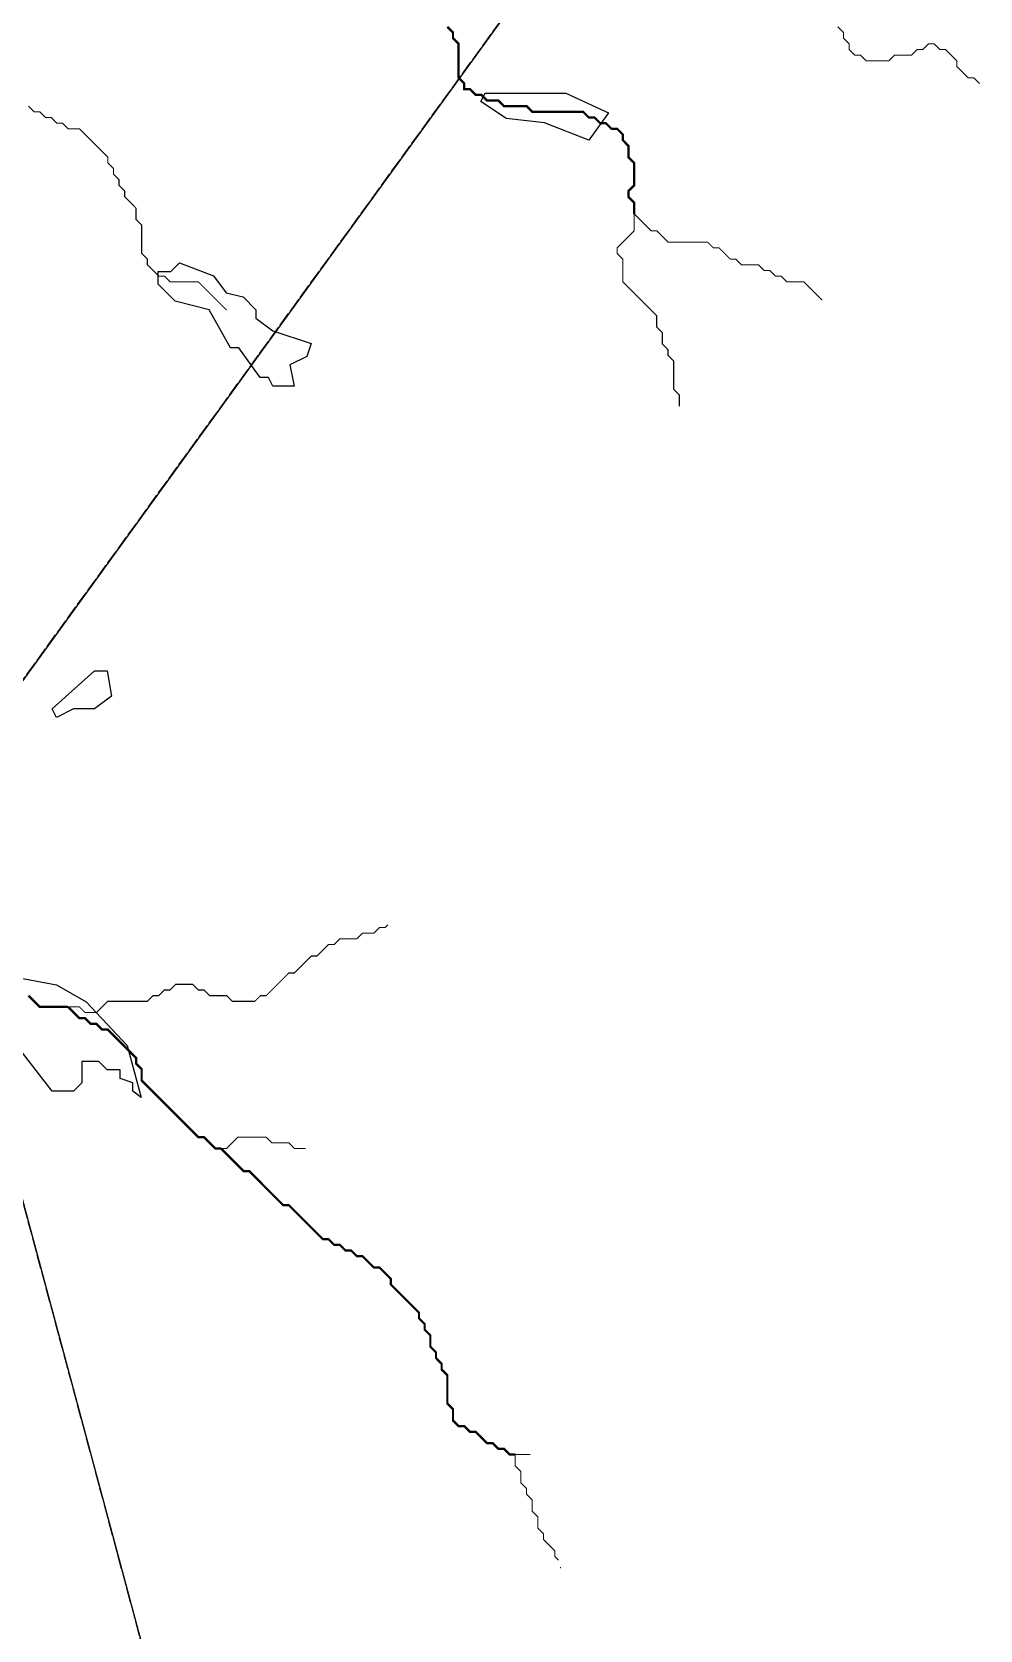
# Model space of a CAD drawing. Header units: metres. Extents: x 442821 to 452274, y 2561971 to 2571293.
# Drawn here: x 451287 to 451957, y 2567172 to 2568301 of the extents above; entities that cross this region are included whole.
import ezdxf

# ---------------------------------------------------------------- set-up
doc = ezdxf.new("R2010")
doc.units = ezdxf.units.M
doc.header["$LTSCALE"] = 8
doc.linetypes.add('DASHED', pattern=[1.524, 1.27, -0.254])
for name, color, linetype in [('A_CATCHMENTS', 7, 'Continuous'), ('A_ENVELOPE', 3, 'Continuous'), ('A_STREAMS', 5, 'Continuous'), ('A_WADI', 4, 'Continuous')]:
    doc.layers.add(name, color=color, linetype=linetype)

msp = doc.modelspace()

# ---------------------------------------------------------------- linework, layer by layer
at = {"layer": 'A_CATCHMENTS', "color": 2, "linetype": 'DASHED'}
msp.add_lwpolyline([(451933.1, 2568743.7), (451239, 2567787)], dxfattribs=at)
at = {"layer": 'A_CATCHMENTS', "color": 1, "linetype": 'DASHED'}
msp.add_lwpolyline([(451207.7, 2567743.8), (451392, 2567058.6)], dxfattribs=at)
at = {"layer": 'A_ENVELOPE', "color": 3}
msp.add_lwpolyline([(451933.1, 2568743.7), (451207.7, 2567743.8), (451463.4, 2566793.3)], dxfattribs=at)
at = {"layer": 'A_STREAMS', "color": 5}
for points, const_width in [([(451712.1, 2568172.7), (451712.1, 2568176.7), (451712.1, 2568180.7), (451708.1, 2568184.7), (451708.1, 2568188.7), (451712.1, 2568192.7), (451712.1, 2568196.7), (451712.1, 2568200.7), (451712.1, 2568204.7), (451712.1, 2568208.7), (451708.1, 2568212.7), (451708.1, 2568216.7), (451708.1, 2568220.7), (451704.1, 2568224.8), (451704.1, 2568228.8), (451700.1, 2568232.8), (451696.1, 2568232.8), (451692.1, 2568236.8), (451688.1, 2568236.8), (451684.1, 2568240.8), (451680.1, 2568240.8), (451676.1, 2568244.8), (451672.1, 2568244.8), (451668.1, 2568244.8), (451664.1, 2568244.8), (451660.1, 2568244.8), (451656.1, 2568244.8), (451652.1, 2568244.8), (451648.1, 2568244.8), (451644.1, 2568244.8), (451640.1, 2568244.8), (451636.1, 2568248.8), (451632.1, 2568248.8), (451628.1, 2568248.8), (451624.1, 2568248.8), (451620.1, 2568248.8), (451616.1, 2568252.8), (451612.1, 2568252.8), (451608.1, 2568252.8), (451604.1, 2568256.8), (451600.1, 2568256.8), (451596.1, 2568260.8), (451592.1, 2568260.8), (451592.1, 2568264.8), (451588.1, 2568268.8), (451588.1, 2568272.8), (451588.1, 2568276.8), (451588.1, 2568280.8), (451588.1, 2568284.8), (451588.1, 2568288.8), (451588.1, 2568292.8), (451584.1, 2568296.8), (451584.1, 2568300.8), (451580.1, 2568304.8)], 1.6), ([(451956.2, 2568264.7), (451956.2, 2568264.8), (451952.2, 2568268.8), (451948.2, 2568268.8), (451944.2, 2568272.8), (451940.2, 2568276.8), (451940.2, 2568280.8), (451936.2, 2568284.8), (451932.2, 2568288.8), (451928.2, 2568288.8), (451924.2, 2568292.8), (451920.2, 2568292.8), (451916.2, 2568288.8), (451912.2, 2568288.8), (451908.2, 2568284.8), (451904.2, 2568284.8), (451900.2, 2568284.8), (451896.2, 2568284.8), (451892.2, 2568280.8), (451888.1, 2568280.8), (451884.1, 2568280.8), (451880.1, 2568280.8), (451876.1, 2568280.8), (451872.1, 2568284.8), (451868.1, 2568284.8), (451864.1, 2568288.8), (451864.1, 2568292.8), (451860.1, 2568296.8), (451860.1, 2568300.8), (451856.1, 2568304.8)], 0.8), ([(451424.1, 2568104.7), (451420.1, 2568108.7), (451416.1, 2568112.7), (451412.1, 2568116.7), (451408.1, 2568120.7), (451404.1, 2568124.7), (451400.1, 2568124.7), (451396.1, 2568124.7), (451392.1, 2568124.7), (451388.1, 2568124.7), (451384.1, 2568124.7), (451380.1, 2568128.7), (451376.1, 2568128.7), (451372.1, 2568132.7), (451368.1, 2568136.7), (451368.1, 2568140.7), (451364.1, 2568144.7), (451364.1, 2568148.7), (451364.1, 2568152.7), (451364.1, 2568156.7), (451364.1, 2568160.7), (451364.1, 2568164.7), (451360.1, 2568168.7), (451360.1, 2568172.7), (451360.1, 2568176.7), (451356.1, 2568180.7), (451352.1, 2568184.7), (451352.1, 2568188.7), (451348.1, 2568192.7), (451348.1, 2568196.7), (451344.1, 2568200.7), (451344.1, 2568204.7), (451340.1, 2568208.7), (451340.1, 2568212.7), (451336.1, 2568216.7), (451332.1, 2568220.7), (451328.1, 2568224.8), (451324.1, 2568228.8), (451320.1, 2568232.8), (451316.1, 2568232.8), (451312.1, 2568232.8), (451308.1, 2568236.8), (451304.1, 2568236.8), (451300.1, 2568240.8), (451296.1, 2568240.8), (451292.1, 2568244.8), (451288.1, 2568244.8), (451284.1, 2568248.8)], 0.8), ([(451744.1, 2568036.7), (451744.1, 2568040.7), (451744.1, 2568044.7), (451740.1, 2568048.7), (451740.1, 2568052.7), (451740.1, 2568056.7), (451740.1, 2568060.7), (451740.1, 2568064.7), (451740.1, 2568068.7), (451736.1, 2568072.7), (451736.1, 2568076.7), (451732.1, 2568080.7), (451732.1, 2568084.7), (451732.1, 2568088.7), (451728.1, 2568092.7), (451728.1, 2568096.7), (451728.1, 2568100.7), (451724.1, 2568104.7), (451720.1, 2568108.7), (451716.1, 2568112.7), (451712.1, 2568116.7), (451708.1, 2568120.7), (451704.1, 2568124.7), (451704.1, 2568128.7), (451704.1, 2568132.7), (451704.1, 2568136.7), (451704.1, 2568140.7), (451700.1, 2568144.7), (451700.1, 2568148.7), (451704.1, 2568152.7), (451708.1, 2568156.7), (451712.1, 2568160.7), (451712.1, 2568164.7), (451712.1, 2568168.7), (451712.1, 2568172.7)], 0.8), ([(451845.2, 2568111.7), (451844.1, 2568112.7), (451840.1, 2568116.7), (451836.1, 2568120.7), (451832.1, 2568124.7), (451828.1, 2568124.7), (451824.1, 2568124.7), (451820.1, 2568124.7), (451816.1, 2568128.7), (451812.1, 2568128.7), (451808.1, 2568132.7), (451804.1, 2568132.7), (451800.1, 2568136.7), (451796.1, 2568136.7), (451792.1, 2568136.7), (451788.1, 2568136.7), (451784.1, 2568140.7), (451780.1, 2568140.7), (451776.1, 2568144.7), (451772.1, 2568148.7), (451768.1, 2568148.7), (451764.1, 2568152.7), (451760.1, 2568152.7), (451756.1, 2568152.7), (451752.1, 2568152.7), (451748.1, 2568152.7), (451744.1, 2568152.7), (451740.1, 2568152.7), (451736.1, 2568152.7), (451732.1, 2568156.7), (451728.1, 2568160.7), (451724.1, 2568160.7), (451720.1, 2568164.7), (451716.1, 2568168.7), (451712.1, 2568172.7)], 0.8), ([(451538.1, 2567670.5), (451536.1, 2567668.6), (451532.1, 2567668.6), (451528.1, 2567664.6), (451524.1, 2567664.6), (451520.1, 2567664.6), (451516.1, 2567660.6), (451512.1, 2567660.6), (451508.1, 2567660.6), (451504.1, 2567660.6), (451500.1, 2567656.6), (451496.1, 2567656.6), (451492.1, 2567652.6), (451488.1, 2567648.5), (451484.1, 2567648.5), (451480.1, 2567644.5), (451476.1, 2567640.5), (451472.1, 2567636.5), (451468.1, 2567636.5), (451464.1, 2567632.5), (451460.1, 2567628.5), (451456.1, 2567624.5), (451452.1, 2567620.5), (451448.1, 2567620.5), (451444.1, 2567616.5), (451440.1, 2567616.5), (451436.1, 2567616.5), (451432.1, 2567616.5), (451428.1, 2567616.5), (451424.1, 2567620.5), (451420.1, 2567620.5), (451416.1, 2567620.5), (451412.1, 2567620.5), (451408.1, 2567624.5), (451404.1, 2567624.5), (451400.1, 2567628.5), (451396.1, 2567628.5), (451392.1, 2567628.5), (451388.1, 2567628.5), (451384.1, 2567624.5), (451380.1, 2567624.5), (451376.1, 2567620.5), (451372.1, 2567620.5), (451368.1, 2567616.5), (451364.1, 2567616.5), (451360.1, 2567616.5), (451356.1, 2567616.5), (451352.1, 2567616.5), (451348.1, 2567616.5), (451344.1, 2567616.5), (451340.1, 2567616.5), (451336.1, 2567612.5), (451332.1, 2567608.5), (451328.1, 2567608.5), (451324.1, 2567608.5), (451320.1, 2567612.5), (451316.1, 2567612.5), (451312.1, 2567612.5)], 0.8), ([(451312.1, 2567612.5), (451308.1, 2567612.5), (451304.1, 2567612.5), (451300.1, 2567612.5), (451296.1, 2567612.5), (451292.1, 2567612.5), (451288.1, 2567616.5), (451284.1, 2567620.5)], 1.6), ([(451420.1, 2567512.5), (451416.1, 2567512.5), (451412.1, 2567516.5), (451408.1, 2567520.5), (451404.1, 2567520.5), (451400.1, 2567524.5), (451396.1, 2567528.5), (451392.1, 2567532.5), (451388.1, 2567536.5), (451384.1, 2567540.5), (451380.1, 2567544.5), (451376.1, 2567548.5), (451372.1, 2567552.5), (451368.1, 2567556.5), (451364.1, 2567560.5), (451364.1, 2567564.5), (451364.1, 2567568.5), (451360.1, 2567572.5), (451360.1, 2567576.5), (451356.1, 2567580.5), (451352.1, 2567584.5), (451348.1, 2567588.5), (451344.1, 2567592.5), (451340.1, 2567596.5), (451336.1, 2567596.5), (451332.1, 2567600.5), (451328.1, 2567600.5), (451324.1, 2567604.5), (451320.1, 2567604.5), (451316.1, 2567608.5), (451312.1, 2567612.5)], 1.6), ([(451628.1, 2567296.4), (451624.1, 2567296.4), (451620.1, 2567300.4), (451616.1, 2567300.4), (451612.1, 2567304.4), (451608.1, 2567304.4), (451604.1, 2567308.4), (451600.1, 2567312.4), (451596.1, 2567312.4), (451592.1, 2567316.4), (451588.1, 2567316.4), (451584.1, 2567320.4), (451584.1, 2567324.4), (451584.1, 2567328.4), (451580.1, 2567332.4), (451580.1, 2567336.4), (451580.1, 2567340.4), (451580.1, 2567344.4), (451580.1, 2567348.4), (451580.1, 2567352.4), (451576.1, 2567356.4), (451576.1, 2567360.4), (451572.1, 2567364.5), (451572.1, 2567368.5), (451568.1, 2567372.5), (451568.1, 2567376.5), (451568.1, 2567380.5), (451564.1, 2567384.5), (451564.1, 2567388.5), (451560.1, 2567392.5), (451560.1, 2567396.5), (451556.1, 2567400.5), (451552.1, 2567404.5), (451548.1, 2567408.5), (451544.1, 2567412.5), (451540.1, 2567416.5), (451540.1, 2567420.5), (451536.1, 2567424.5), (451532.1, 2567428.5), (451528.1, 2567428.5), (451524.1, 2567432.5), (451520.1, 2567436.5), (451516.1, 2567436.5), (451512.1, 2567440.5), (451508.1, 2567440.5), (451504.1, 2567444.5), (451500.1, 2567444.5), (451496.1, 2567448.5), (451492.1, 2567448.5), (451488.1, 2567452.5), (451484.1, 2567456.5), (451480.1, 2567460.5), (451476.1, 2567464.5), (451472.1, 2567468.5), (451468.1, 2567472.5), (451464.1, 2567472.5), (451460.1, 2567476.5), (451456.1, 2567480.5), (451452.1, 2567484.5), (451448.1, 2567488.5), (451444.1, 2567492.5), (451440.1, 2567496.5), (451436.1, 2567496.5), (451432.1, 2567500.5), (451428.1, 2567504.5), (451424.1, 2567508.5), (451420.1, 2567512.5)], 1.6), ([(451480.1, 2567512.5), (451476.1, 2567512.5), (451472.1, 2567512.5), (451468.1, 2567516.5), (451464.1, 2567516.5), (451460.1, 2567516.5), (451456.1, 2567516.5), (451452.1, 2567520.5), (451448.1, 2567520.5), (451444.1, 2567520.5), (451440.1, 2567520.5), (451436.1, 2567520.5), (451432.1, 2567520.5), (451428.1, 2567516.5), (451424.1, 2567512.5), (451420.1, 2567512.5)], 0.8), ([(451638.7, 2567296.4), (451636.1, 2567296.4), (451632.1, 2567296.4), (451628.1, 2567296.4)], 0.8), ([(451658.8, 2567221.7), (451656.1, 2567224.4), (451656.1, 2567228.4), (451652.1, 2567232.4), (451648.1, 2567236.4), (451648.1, 2567240.4), (451644.1, 2567244.4), (451644.1, 2567248.4), (451644.1, 2567252.4), (451640.1, 2567256.4), (451640.1, 2567260.4), (451640.1, 2567264.4), (451636.1, 2567268.4), (451636.1, 2567272.4), (451632.1, 2567276.4), (451632.1, 2567280.4), (451632.1, 2567284.4), (451628.1, 2567288.4), (451628.1, 2567292.4), (451628.1, 2567296.4)], 0.8), ([(451660.3, 2567216.2), (451660.1, 2567216.4), (451660.1, 2567216.9)], 0.8)]:
    msp.add_lwpolyline(points, dxfattribs=dict(at, const_width=const_width))
at = {"layer": 'A_WADI', "color": 4}
for points in [[(451648.8, 2568237), (451621.8, 2568240), (451603.8, 2568252), (451606.8, 2568258), (451663.8, 2568258), (451694.1, 2568244), (451680.2, 2568224.8), (451648.8, 2568237)], [(451414.8, 2568129), (451423.8, 2568117), (451435.8, 2568114), (451444.8, 2568105), (451444.8, 2568099), (451456.8, 2568090), (451483.8, 2568081), (451480.8, 2568072), (451468.8, 2568066), (451471.8, 2568051), (451456.8, 2568051), (451453.8, 2568057), (451447.8, 2568057), (451432.8, 2568078), (451426.8, 2568078), (451411.8, 2568105), (451387.8, 2568111), (451375.8, 2568123), (451375.8, 2568132), (451384.8, 2568132), (451390.8, 2568138), (451414.8, 2568129)], [(451339.8, 2567850), (451342.8, 2567832), (451330.8, 2567823), (451315.8, 2567823), (451303.8, 2567817), (451300.8, 2567823), (451330.8, 2567850), (451339.8, 2567850)], [(451357.8, 2567553), (451357.8, 2567559), (451348.8, 2567562), (451348.8, 2567568), (451339.8, 2567568), (451333.8, 2567574), (451321.8, 2567574), (451321.8, 2567559), (451315.8, 2567553), (451300.8, 2567553), (451279.8, 2567580), (451267.8, 2567586), (451261.8, 2567601), (451246.8, 2567613), (451246.8, 2567625), (451255.8, 2567637), (451303.8, 2567628), (451324.8, 2567616), (451353.9, 2567585.2), (451363.8, 2567548.5), (451357.8, 2567553)]]:
    msp.add_lwpolyline(points, close=True, dxfattribs=at)

doc.saveas('drawing.dxf')
